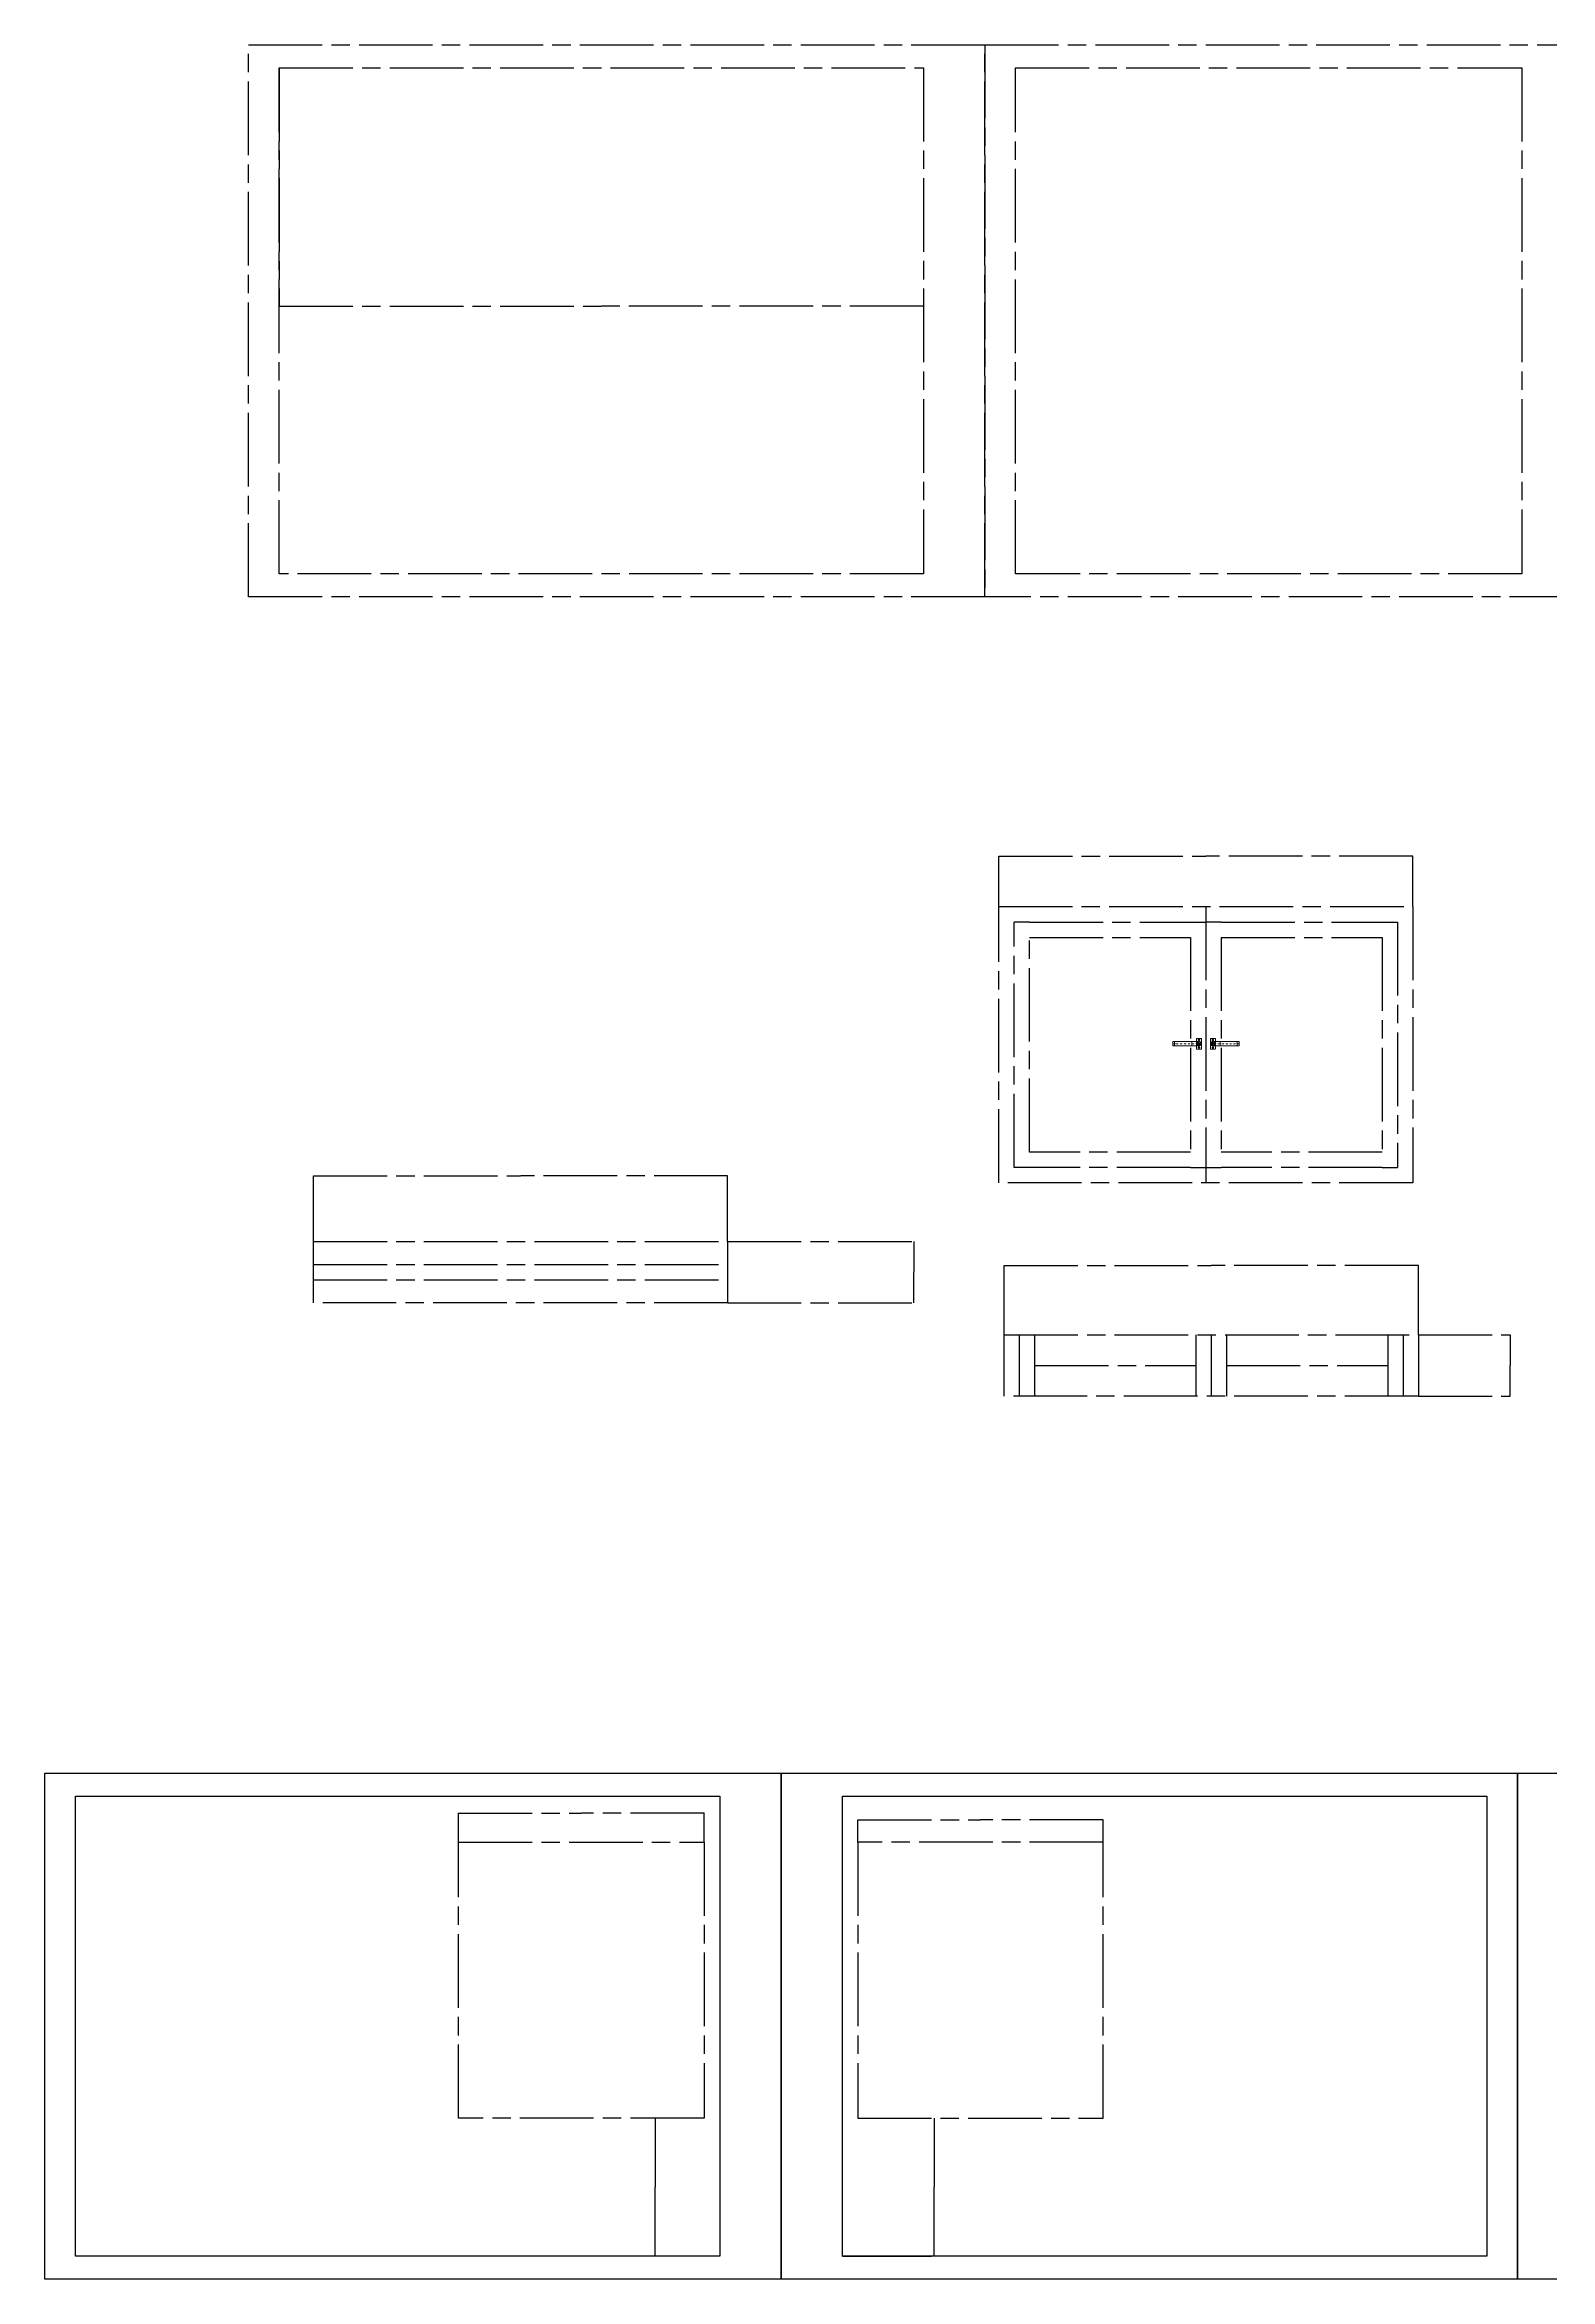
# Model space of a CAD drawing. Header units: inches. Extents: x 4882 to 24082, y 3624 to 18190.
# Drawn here: x 4882 to 14697, y 3624 to 18190 of the extents above; entities that cross this region are included whole.
import ezdxf

# ---------------------------------------------------------------- set-up
doc = ezdxf.new("R2010")
doc.units = ezdxf.units.IN
doc.header["$MEASUREMENT"] = 0
for name, pattern in [('ACAD_ISO08W100', [36, 24, -3, 6, -3]), ('DASHDOT', [25.4, 12.7, -6.35, 0, -6.35]), ('DASHED', [70, 50, -20]), ('HIDDEN2', [4.762499999999999, 3.175, -1.5875])]:
    doc.linetypes.add(name, pattern=pattern)
doc.layers.add('104', color=1, linetype='DASHED', lineweight=0)
doc.styles.get("Standard").update_dxf_attribs({"font": 'arial.ttf'})
doc.dimstyles.get("Standard").update_dxf_attribs({"dimtxt": 0.18, "dimasz": 0.18, "dimexe": 0.18, "dimexo": 0.0625, "dimgap": 0.09, "dimtad": 0, "dimtih": 1, "dimtoh": 1, "dimdec": 4, "dimzin": 0, "dimdsep": 46, "dimtxsty": 'Standard', "dimcen": 0.09, "dimadec": 0, "dimazin": 0, "dimtfac": 1, "dimtdec": 4, "dimtofl": 0, "dimtmove": 0, "dimatfit": 3, "dimfxl": 1, "dimtolj": 1, "dimtzin": 0, "dimarcsym": 0})

# ---------------------------------------------------------------- blocks, each defined once
blk = doc.blocks.new('*D76')
at = {"color": 0, "linetype": 'ACAD_ISO08W100', "lineweight": -2, "ltscale": 20, "transparency": 16777216}
for p, q in [((6411.044365850335, 18040.11228521189), (6411.044365850335, 16484.49478521189)), ((10611.04436585034, 18040.11228521189), (10611.04436585034, 16484.49478521189)), ((6411.224365850336, 16484.67478521189), (8510.36764688717, 16484.67478521189)), ((10610.86436585034, 16484.67478521189), (8511.7210848135, 16484.67478521189))]:
    blk.add_line(p, q, dxfattribs=at)
at = {"color": 0, "linetype": 'ACAD_ISO08W100', "ltscale": 20, "transparency": 16777216}
for points in [[(6411.224365850336, 16484.70478521189), (6411.224365850336, 16484.64478521189), (6411.044365850335, 16484.67478521189)], [(10610.86436585034, 16484.70478521189), (10610.86436585034, 16484.64478521189), (10611.04436585034, 16484.67478521189)]]:
    blk.add_solid(points, dxfattribs=at)
at = {"color": 0, "linetype": 'ACAD_ISO08W100', "ltscale": 20, "transparency": 16777216, "insert": (8511.044365850335, 16484.67478521189), "char_height": 0.18, "attachment_point": 5}
blk.add_mtext('\\A1;4200.0000', dxfattribs=at)
blk = doc.blocks.new('*D85')
at = {"color": 0, "linetype": 'ACAD_ISO08W100', "lineweight": -2, "ltscale": 20, "transparency": 16777216}
for p, q in [((10182.10686585034, 4673.674785211895), (10680.22436585162, 4673.674785211896)), ((10680.04436585162, 4673.494785211896), (10680.04436585162, 4223.856688349685)), ((10680.04436585162, 3773.854785211895), (10680.04436585162, 4223.492882074105)), ((10182.10686585034, 3773.674785211895), (10680.22436585162, 3773.674785211895))]:
    blk.add_line(p, q, dxfattribs=at)
at = {"color": 0, "linetype": 'ACAD_ISO08W100', "ltscale": 20, "transparency": 16777216}
for points in [[(10680.01436585162, 4673.494785211896), (10680.07436585162, 4673.494785211896), (10680.04436585162, 4673.674785211896)], [(10680.01436585162, 3773.854785211895), (10680.07436585162, 3773.854785211895), (10680.04436585162, 3773.674785211895)]]:
    blk.add_solid(points, dxfattribs=at)
at = {"color": 0, "linetype": 'ACAD_ISO08W100', "ltscale": 20, "transparency": 16777216, "insert": (10680.04436585162, 4223.674785211891), "char_height": 0.18, "attachment_point": 5}
blk.add_mtext('\\A1;900.0000', dxfattribs=at)
blk = doc.blocks.new('*D86')
at = {"color": 0, "linetype": 'ACAD_ISO08W100', "lineweight": -2, "ltscale": 20, "transparency": 16777216}
for p, q in [((9179.98186585034, 4673.674785211895), (8860.364365851501, 4673.674785211895)), ((8860.544365851501, 4673.494785211895), (8860.544365851501, 4223.856688349685)), ((8860.544365851503, 3773.854785211895), (8860.544365851501, 4223.492882074105)), ((9179.98186585034, 3773.674785211895), (8860.364365851503, 3773.674785211895))]:
    blk.add_line(p, q, dxfattribs=at)
at = {"color": 0, "linetype": 'ACAD_ISO08W100', "ltscale": 20, "transparency": 16777216}
for points in [[(8860.5143658515, 4673.494785211895), (8860.574365851502, 4673.494785211895), (8860.544365851501, 4673.674785211895)], [(8860.514365851503, 3773.854785211895), (8860.574365851504, 3773.854785211895), (8860.544365851503, 3773.674785211895)]]:
    blk.add_solid(points, dxfattribs=at)
at = {"color": 0, "linetype": 'ACAD_ISO08W100', "ltscale": 20, "transparency": 16777216, "insert": (8860.544365851501, 4223.674785211892), "char_height": 0.18, "attachment_point": 5}
blk.add_mtext('\\A1;900.0000', dxfattribs=at)
blk = doc.blocks.new('*D87')
at = {"color": 0, "linetype": 'ACAD_ISO08W100', "lineweight": -2, "ltscale": 20, "transparency": 16777216}
for p, q in [((7580.044365850335, 6473.737285211893), (7580.044365850335, 6663.354785211894)), ((7580.224365850336, 6663.174785211893), (8379.379741020868, 6663.174785211893)), ((9179.864365850335, 6663.174785211893), (8380.708990679803, 6663.174785211893)), ((9180.044365850335, 6473.737285211893), (9180.044365850335, 6663.354785211894))]:
    blk.add_line(p, q, dxfattribs=at)
at = {"color": 0, "linetype": 'ACAD_ISO08W100', "ltscale": 20, "transparency": 16777216}
for points in [[(7580.224365850336, 6663.204785211893), (7580.224365850336, 6663.144785211894), (7580.044365850335, 6663.174785211893)], [(9179.864365850335, 6663.204785211893), (9179.864365850335, 6663.144785211894), (9180.044365850335, 6663.174785211893)]]:
    blk.add_solid(points, dxfattribs=at)
at = {"color": 0, "linetype": 'ACAD_ISO08W100', "ltscale": 20, "transparency": 16777216, "insert": (8380.044365850335, 6663.174785211893), "char_height": 0.18, "attachment_point": 5}
blk.add_mtext('\\A1;1600.0000', dxfattribs=at)
blk = doc.blocks.new('*D88')
at = {"color": 0, "linetype": 'ACAD_ISO08W100', "lineweight": -2, "ltscale": 20, "transparency": 16777216}
for p, q in [((10182.04436585034, 6473.737285211893), (10182.04436585034, 6619.854785211894)), ((10182.22436585034, 6619.674785211893), (10981.37974102087, 6619.674785211893)), ((11781.86436585034, 6619.674785211893), (10982.7089906798, 6619.674785211893)), ((11782.04436585034, 6473.737285211893), (11782.04436585034, 6619.854785211894))]:
    blk.add_line(p, q, dxfattribs=at)
at = {"color": 0, "linetype": 'ACAD_ISO08W100', "ltscale": 20, "transparency": 16777216}
for points in [[(10182.22436585034, 6619.704785211893), (10182.22436585034, 6619.644785211894), (10182.04436585034, 6619.674785211893)], [(11781.86436585034, 6619.704785211893), (11781.86436585034, 6619.644785211894), (11782.04436585034, 6619.674785211893)]]:
    blk.add_solid(points, dxfattribs=at)
at = {"color": 0, "linetype": 'ACAD_ISO08W100', "ltscale": 20, "transparency": 16777216, "insert": (10982.04436585034, 6619.674785211893), "char_height": 0.18, "attachment_point": 5}
blk.add_mtext('\\A1;1600.0000', dxfattribs=at)
blk = doc.blocks.new('*D91')
at = {"color": 0, "linetype": 'ACAD_ISO08W100', "lineweight": -2, "ltscale": 20, "transparency": 16777216}
for p, q in [((11101.06551638122, 12571.41800164692), (11101.06551638122, 12900.53550164692)), ((11101.24551638122, 12900.35550164692), (12450.39088473047, 12900.35550164692)), ((13800.88551638122, 12900.35550164692), (12451.74014803197, 12900.35550164692)), ((13801.06551638122, 12571.41800164692), (13801.06551638122, 12900.53550164692))]:
    blk.add_line(p, q, dxfattribs=at)
at = {"color": 0, "linetype": 'ACAD_ISO08W100', "ltscale": 20, "transparency": 16777216}
for points in [[(11101.24551638122, 12900.38550164692), (11101.24551638122, 12900.32550164692), (11101.06551638122, 12900.35550164692)], [(13800.88551638122, 12900.38550164692), (13800.88551638122, 12900.32550164692), (13801.06551638122, 12900.35550164692)]]:
    blk.add_solid(points, dxfattribs=at)
at = {"color": 0, "linetype": 'ACAD_ISO08W100', "ltscale": 20, "transparency": 16777216, "insert": (12451.06551638122, 12900.35550164692), "char_height": 0.18, "attachment_point": 5}
blk.add_mtext('\\A1;2700.0000', dxfattribs=at)
blk = doc.blocks.new('*D92')
at = {"color": 0, "linetype": 'ACAD_ISO08W100', "lineweight": -2, "ltscale": 20, "transparency": 16777216}
for p, q in [((9334.128016381223, 10387.85550164692), (10547.74551638262, 10387.85550164692)), ((10547.56551638262, 10387.67550164692), (10547.56551638262, 10188.03740478471)), ((10547.56551638262, 9988.035501646922), (10547.56551638262, 10187.67359850913)), ((9334.128016381223, 9987.855501646922), (10547.74551638262, 9987.855501646922))]:
    blk.add_line(p, q, dxfattribs=at)
at = {"color": 0, "linetype": 'ACAD_ISO08W100', "ltscale": 20, "transparency": 16777216}
for points in [[(10547.53551638262, 10387.67550164692), (10547.59551638262, 10387.67550164692), (10547.56551638262, 10387.85550164692)], [(10547.53551638262, 9988.035501646922), (10547.59551638262, 9988.035501646922), (10547.56551638262, 9987.855501646922)]]:
    blk.add_solid(points, dxfattribs=at)
at = {"color": 0, "linetype": 'ACAD_ISO08W100', "ltscale": 20, "transparency": 16777216, "insert": (10547.56551638262, 10187.85550164692), "char_height": 0.18, "attachment_point": 5}
blk.add_mtext('\\A1;400.0000', dxfattribs=at)
blk = doc.blocks.new('*D93')
at = {"color": 0, "linetype": 'ACAD_ISO08W100', "lineweight": -2, "ltscale": 20, "transparency": 16777216}
for p, q in [((6634.065516381219, 10387.91800164692), (6634.065516381219, 10817.53550164692)), ((6634.245516381219, 10817.35550164692), (7983.390884730468, 10817.35550164692)), ((9333.885516381219, 10817.35550164692), (7984.74014803197, 10817.35550164692)), ((9334.065516381219, 10387.91800164692), (9334.065516381219, 10817.53550164692))]:
    blk.add_line(p, q, dxfattribs=at)
at = {"color": 0, "linetype": 'ACAD_ISO08W100', "ltscale": 20, "transparency": 16777216}
for points in [[(6634.245516381219, 10817.38550164692), (6634.245516381219, 10817.32550164692), (6634.065516381219, 10817.35550164692)], [(9333.885516381219, 10817.38550164692), (9333.885516381219, 10817.32550164692), (9334.065516381219, 10817.35550164692)]]:
    blk.add_solid(points, dxfattribs=at)
at = {"color": 0, "linetype": 'ACAD_ISO08W100', "ltscale": 20, "transparency": 16777216, "insert": (7984.065516381219, 10817.35550164692), "char_height": 0.18, "attachment_point": 5}
blk.add_mtext('\\A1;2700.0000', dxfattribs=at)
blk = doc.blocks.new('*D79')
at = {"color": 0, "linetype": 'ACAD_ISO08W100', "lineweight": -2, "ltscale": 20, "transparency": 16777216}
for p, q in [((11136.56551638122, 9780.418001646918), (11136.56551638122, 10231.53550164692)), ((11136.74551638122, 10231.35550164692), (12485.89088473047, 10231.35550164692)), ((13836.38551638122, 10231.35550164692), (12487.24014803197, 10231.35550164692)), ((13836.56551638122, 9780.418001646918), (13836.56551638122, 10231.53550164692))]:
    blk.add_line(p, q, dxfattribs=at)
at = {"color": 0, "linetype": 'ACAD_ISO08W100', "ltscale": 20, "transparency": 16777216}
for points in [[(11136.74551638122, 10231.38550164692), (11136.74551638122, 10231.32550164692), (11136.56551638122, 10231.35550164692)], [(13836.38551638122, 10231.38550164692), (13836.38551638122, 10231.32550164692), (13836.56551638122, 10231.35550164692)]]:
    blk.add_solid(points, dxfattribs=at)
at = {"color": 0, "linetype": 'ACAD_ISO08W100', "ltscale": 20, "transparency": 16777216, "insert": (12486.56551638122, 10231.35550164692), "char_height": 0.18, "attachment_point": 5}
blk.add_mtext('\\A1;2700.0000', dxfattribs=at)
blk = doc.blocks.new('*D80')
at = {"color": 0, "linetype": 'ACAD_ISO08W100', "lineweight": -2, "ltscale": 20, "transparency": 16777216}
for p, q in [((13836.62801638123, 9780.355501646922), (14435.74551638239, 9780.355501646922)), ((14435.56551638239, 9780.175501646921), (14435.56551638239, 9580.53740478471)), ((14435.56551638239, 9380.535501646922), (14435.56551638239, 9580.173598509133)), ((13836.62801638123, 9380.355501646922), (14435.74551638239, 9380.355501646922))]:
    blk.add_line(p, q, dxfattribs=at)
at = {"color": 0, "linetype": 'ACAD_ISO08W100', "ltscale": 20, "transparency": 16777216}
for points in [[(14435.53551638239, 9780.175501646921), (14435.59551638239, 9780.175501646921), (14435.56551638239, 9780.355501646922)], [(14435.53551638239, 9380.535501646922), (14435.59551638239, 9380.535501646922), (14435.56551638239, 9380.355501646922)]]:
    blk.add_solid(points, dxfattribs=at)
at = {"color": 0, "linetype": 'ACAD_ISO08W100', "ltscale": 20, "transparency": 16777216, "insert": (14435.56551638239, 9580.355501646916), "char_height": 0.18, "attachment_point": 5}
blk.add_mtext('\\A1;400.0000', dxfattribs=at)

msp = doc.modelspace()

# ---------------------------------------------------------------- linework, layer by layer
at = {"color": 7, "linetype": 'ACAD_ISO08W100', "ltscale": 20}
for p, q in [((6211.044365850335, 14590.17478521189), (6211.044365850335, 18190.17478521189)), ((6211.044365850335, 18190.17478521189), (11011.04436585034, 18190.17478521189)), ((11011.04436585034, 18190.17478521189), (11011.04436585034, 14590.17478521189)), ((11011.04436585034, 14590.17478521189), (11011.04436585034, 18190.17478521189)), ((11011.04436585034, 18190.17478521189), (14911.04436585034, 18190.17478521189)), ((6411.044365850335, 14740.17478521189), (6411.044365850335, 18040.17478521189)), ((6411.044365850335, 18040.17478521189), (10611.04436585034, 18040.17478521189)), ((10611.04436585034, 18040.17478521189), (10611.04436585034, 14740.17478521189)), ((11211.04436585034, 14740.17478521189), (11211.04436585034, 18040.17478521189)), ((11211.04436585034, 18040.17478521189), (14511.04436585034, 18040.17478521189)), ((14511.04436585034, 18040.17478521189), (14511.04436585034, 14740.17478521189)), ((10611.04436585034, 14740.17478521189), (6411.044365850335, 14740.17478521189)), ((14511.04436585034, 14740.17478521189), (11211.04436585034, 14740.17478521189)), ((11011.04436585034, 14590.17478521189), (6211.044365850335, 14590.17478521189)), ((14911.04436585034, 14590.17478521189), (11011.04436585034, 14590.17478521189)), ((11101.06551638122, 12571.35550164692), (12451.06551638122, 12571.35550164692)), ((11101.06551638122, 10771.35550164692), (11101.06551638122, 12571.35550164692)), ((11101.06551638122, 12571.35550164692), (13801.06551638122, 12571.35550164692)), ((12451.06551638122, 12571.35550164692), (12451.06551638122, 10771.35550164692)), ((13801.06551638122, 12571.35550164692), (13801.06551638122, 10771.35550164692)), ((11201.06551638122, 10871.35550164692), (11201.06551638122, 12471.35550164692)), ((11301.06551638122, 12471.35550164692), (12351.06551638122, 12471.35550164692)), ((12551.06551638122, 12471.35550164692), (13601.06551638122, 12471.35550164692)), ((13701.06551638122, 12471.35550164692), (13701.06551638122, 10871.35550164692)), ((11301.06551638122, 10971.35550164692), (11301.06551638122, 12371.35550164692)), ((11301.06551638122, 12371.35550164692), (12351.06551638122, 12371.35550164692)), ((12351.06551638122, 12371.35550164692), (12351.06551638122, 10971.35550164692)), ((12551.06551638122, 12371.35550164692), (12551.06551638122, 10971.35550164692)), ((12551.06551638122, 12371.35550164692), (13601.06551638122, 12371.35550164692)), ((13601.06551638122, 12371.35550164692), (13601.06551638122, 10971.35550164692)), ((12351.06551638122, 10971.35550164692), (11301.06551638122, 10971.35550164692)), ((13601.06551638122, 10971.35550164692), (12551.06551638122, 10971.35550164692)), ((12351.06551638122, 10871.35550164692), (11301.06551638122, 10871.35550164692)), ((13601.06551638122, 10871.35550164692), (12551.06551638122, 10871.35550164692)), ((13801.06551638122, 10771.35550164692), (11101.06551638122, 10771.35550164692)), ((6634.065516381219, 9987.855501646918), (6634.065516381219, 10387.85550164692)), ((6634.065516381219, 10387.85550164692), (9334.065516381219, 10387.85550164692)), ((9334.065516381219, 10387.85550164692), (9334.065516381219, 9987.855501646918)), ((6634.065516381219, 10237.85550164692), (9334.065516381219, 10237.85550164692)), ((6634.065516381219, 10137.85550164692), (9334.065516381219, 10137.85550164692)), ((9334.065516381219, 9987.855501646918), (6634.065516381219, 9987.855501646918)), ((11136.56551638122, 9380.355501646918), (11136.56551638122, 9780.355501646918)), ((11136.56551638122, 9780.355501646918), (13836.56551638122, 9780.355501646918)), ((11136.56551638122, 9780.355501646918), (12486.56551638122, 9780.355501646918)), ((11236.56551638122, 9380.355501646918), (11236.56551638122, 9780.355501646918)), ((11336.56551638122, 9380.355501646918), (11336.56551638122, 9780.355501646918)), ((12386.56551638122, 9780.355501646918), (12386.56551638122, 9380.355501646918)), ((12486.56551638122, 9780.355501646918), (12486.56551638122, 9380.355501646918)), ((12586.56551638122, 9780.355501646918), (12586.56551638122, 9380.355501646918)), ((13636.56551638122, 9780.355501646918), (13636.56551638122, 9380.355501646918)), ((13736.56551638122, 9780.355501646918), (13736.56551638122, 9380.355501646918)), ((13836.56551638122, 9780.355501646918), (13836.56551638122, 9380.355501646918)), ((11336.56551638122, 9580.355501646918), (12386.56551638122, 9580.355501646918)), ((12586.56551638122, 9580.355501646918), (13636.56551638122, 9580.355501646918)), ((13836.56551638122, 9380.355501646918), (11136.56551638122, 9380.355501646918)), ((7580.044365850335, 4673.674785211893), (7580.044365850335, 6473.674785211893)), ((7580.044365850335, 6473.674785211893), (9180.044365850335, 6473.674785211893)), ((9180.044365850335, 6473.674785211893), (9180.044365850335, 4673.674785211893)), ((11782.04436585034, 6473.674785211893), (10182.04436585034, 6473.674785211893)), ((10182.04436585034, 6473.674785211893), (10182.04436585034, 4673.674785211893)), ((11782.04436585034, 4673.674785211893), (11782.04436585034, 6473.674785211893)), ((9180.044365850335, 4673.674785211893), (7580.044365850335, 4673.674785211893)), ((10182.04436585034, 4673.674785211893), (11782.04436585034, 4673.674785211893)), ((9282.044365850335, 3773.674785211893), (9180.044365850335, 3773.674785211893)), ((10082.04436585034, 3773.674785211893), (10182.04436585034, 3773.674785211893))]:
    msp.add_line(p, q, dxfattribs=at)
at = {"color": 7, "ltscale": 20}
for p, q in [((11301.06551638122, 12471.35550164692), (11201.06551638122, 12471.35550164692)), ((12351.06551638122, 12471.35550164692), (12451.06551638122, 12471.35550164692)), ((12551.06551638122, 12471.35550164692), (12451.06551638122, 12471.35550164692)), ((13601.06551638122, 12471.35550164692), (13701.06551638122, 12471.35550164692)), ((11301.06551638122, 10871.35550164692), (11201.06551638122, 10871.35550164692)), ((12351.06551638122, 10871.35550164692), (12451.06551638122, 10871.35550164692)), ((12451.06551638122, 10871.35550164692), (12551.06551638122, 10871.35550164692)), ((13601.06551638122, 10871.35550164692), (13701.06551638122, 10871.35550164692)), ((4882.044365850335, 3623.674785211893), (4882.044365850335, 6923.674785211893)), ((4882.044365850335, 6923.674785211893), (9682.044365850335, 6923.674785211893)), ((9682.044365850335, 6923.674785211893), (9682.044365850335, 3623.674785211893)), ((9682.044365850335, 3623.674785211893), (9682.044365850335, 6923.674785211893)), ((9682.044365850335, 6923.674785211893), (14482.04436585034, 6923.674785211893)), ((14482.04436585034, 6923.674785211893), (14482.04436585034, 3623.674785211893)), ((14482.04436585034, 3623.674785211893), (14482.04436585034, 6923.674785211893)), ((14482.04436585034, 6923.674785211893), (19282.04436585034, 6923.674785211893)), ((5082.044365850335, 3773.674785211893), (5082.044365850335, 6773.674785211893)), ((5082.044365850335, 6773.674785211893), (9282.044365850335, 6773.674785211893)), ((9282.044365850335, 6773.674785211893), (9282.044365850335, 3773.674785211893)), ((10082.04436585034, 3773.674785211893), (10082.04436585034, 6773.674785211893)), ((10082.04436585034, 6773.674785211893), (14282.04436585034, 6773.674785211893)), ((14282.04436585034, 6773.674785211893), (14282.04436585034, 3773.674785211893)), ((9282.044365850335, 3773.674785211893), (5082.044365850335, 3773.674785211893)), ((14282.04436585034, 3773.674785211893), (10082.04436585034, 3773.674785211893)), ((9682.044365850335, 3623.674785211893), (4882.044365850335, 3623.674785211893)), ((9682.044365850335, 3623.674785211893), (9576.044365850335, 3623.674785211893)), ((14482.04436585034, 3623.674785211893), (9682.044365850335, 3623.674785211893)), ((14482.04436585034, 3623.674785211893), (9682.044365850335, 3623.674785211893)), ((14482.04436585034, 3623.674785211893), (14376.04436585034, 3623.674785211893)), ((19282.04436585034, 3623.674785211893), (14482.04436585034, 3623.674785211893))]:
    msp.add_line(p, q, dxfattribs=at)
at = {"color": 7, "linetype": 'ACAD_ISO08W100', "ltscale": 20}
for points in [[(6411.044365850335, 18040.17478521189), (10611.04436585034, 18040.17478521189), (10611.04436585034, 14740.17478521189), (6411.044365850335, 14740.17478521189)], [(11211.04436585034, 18040.17478521189), (14511.04436585034, 18040.17478521189), (14511.04436585034, 14740.17478521189), (11211.04436585034, 14740.17478521189)], [(11101.06551638122, 12571.35550164692), (13801.06551638122, 12571.35550164692), (13801.06551638122, 10771.35550164692), (11101.06551638122, 10771.35550164692)], [(6634.065516381219, 10387.85550164692), (9334.065516381219, 10387.85550164692), (9334.065516381219, 9987.855501646918), (6634.065516381219, 9987.855501646918)], [(11136.56551638122, 9780.355501646918), (13836.56551638122, 9780.355501646918), (13836.56551638122, 9380.355501646918), (11136.56551638122, 9380.355501646918)]]:
    msp.add_lwpolyline(points, close=True, dxfattribs=at)
at = {"layer": '104', "color": 1, "linetype": 'DASHDOT', "lineweight": 0}
for p, q in [((12424.31551638122, 11677.85550164692), (12233.31551638122, 11677.85550164692)), ((12413.31438599846, 11702.85550164692), (12398.91159146202, 11702.85550164692)), ((12406.31551638122, 11714.85550164692), (12406.31551638122, 11641.85550164692)), ((12479.06551638122, 11677.85550164692), (12670.06551638122, 11677.85550164692)), ((12490.06664676398, 11702.85550164692), (12504.46944130042, 11702.85550164692)), ((12497.06551638122, 11714.85550164692), (12497.06551638122, 11641.85550164692)), ((12412.89077439443, 11652.85550164692), (12398.74214682034, 11652.85550164692)), ((12490.49025836801, 11652.85550164692), (12504.6388859421, 11652.85550164692))]:
    msp.add_line(p, q, dxfattribs=at)
at = {"layer": '104', "color": 7, "linetype": 'Continuous', "lineweight": 0}
for p, q in [((12235.01589386554, 11666.35550164692), (12235.01589386554, 11689.35550164692)), ((12237.01589386554, 11691.35550164692), (12406.31551638122, 11691.35550164692)), ((12406.31551638122, 11664.35550164692), (12237.01589386554, 11664.35550164692)), ((12390.06551638122, 11691.35550164692), (12390.06551638122, 11710.35550164692)), ((12390.06551638122, 11645.35550164692), (12390.06551638122, 11664.35550164692)), ((12392.56551638122, 11712.85550164692), (12420.06551638122, 11712.85550164692)), ((12395.81589386582, 11666.35550164692), (12395.81589386582, 11689.35550164692)), ((12422.56551638122, 11710.35550164692), (12422.56551638122, 11645.35550164692)), ((12480.81551638122, 11710.35550164692), (12480.81551638122, 11645.35550164692)), ((12510.81551638122, 11712.85550164692), (12483.31551638122, 11712.85550164692)), ((12666.3651388969, 11691.35550164692), (12497.06551638122, 11691.35550164692)), ((12497.06551638122, 11664.35550164692), (12666.3651388969, 11664.35550164692)), ((12507.56513889662, 11666.35550164692), (12507.56513889662, 11689.35550164692)), ((12513.31551638122, 11691.35550164692), (12513.31551638122, 11710.35550164692)), ((12513.31551638122, 11645.35550164692), (12513.31551638122, 11664.35550164692)), ((12668.3651388969, 11666.35550164692), (12668.3651388969, 11689.35550164692)), ((12420.06551638122, 11642.85550164692), (12392.56551638122, 11642.85550164692)), ((12483.31551638122, 11642.85550164692), (12510.81551638122, 11642.85550164692))]:
    msp.add_line(p, q, dxfattribs=at)
at = {"layer": '104', "color": 1, "linetype": 'HIDDEN2', "lineweight": 0}
for p, q in [((12247.01589386589, 11666.35550164692), (12247.01589386589, 11689.35550164692)), ((12358.81589386617, 11666.35550164692), (12358.81589386617, 11689.35550164692)), ((12390.06551638122, 11664.35550164692), (12390.06551638122, 11691.35550164692)), ((12410.81551638122, 11682.35550164692), (12401.81551638122, 11682.35550164692)), ((12401.81551638122, 11682.35550164692), (12401.81551638122, 11673.35550164692)), ((12401.81551638122, 11673.35550164692), (12410.81551638122, 11673.35550164692)), ((12403.22599194029, 11666.31178686656), (12403.21928977074, 11666.3135827006)), ((12404.96841886621, 11706.68270689358), (12404.9585119484, 11706.68270689358)), ((12410.81551638122, 11673.35550164692), (12410.81551638122, 11682.35550164692)), ((12485.5244280722, 11674.75794583325), (12485.5228911903, 11674.76368727982)), ((12492.56551638122, 11673.35550164692), (12492.56551638122, 11682.35550164692)), ((12492.56551638122, 11682.35550164692), (12501.56551638122, 11682.35550164692)), ((12501.56551638122, 11673.35550164692), (12492.56551638122, 11673.35550164692)), ((12498.41261389623, 11706.68270689358), (12498.42252081404, 11706.68270689358)), ((12500.15504082215, 11666.31178686656), (12500.1617429917, 11666.3135827006)), ((12500.62812107596, 11664.57505128514), (12500.62040865833, 11664.57298475642)), ((12501.56551638122, 11682.35550164692), (12501.56551638122, 11673.35550164692)), ((12513.31551638122, 11664.35550164692), (12513.31551638122, 11691.35550164692)), ((12544.56513889627, 11666.35550164692), (12544.56513889627, 11689.35550164692)), ((12656.36513889655, 11666.35550164692), (12656.36513889655, 11689.35550164692))]:
    msp.add_line(p, q, dxfattribs=at)
for centre, radius in [((12406.31551638122, 11677.85550164692), 12), ((12406.31551638122, 11702.85550164692), 5), ((12406.31551638122, 11652.85550164692), 5), ((12406.31551638122, 11702.85550164692), 3), ((12406.31551638122, 11652.85550164692), 3), ((12497.06551638122, 11677.85550164692), 12), ((12497.06551638122, 11702.85550164692), 5), ((12497.06551638122, 11652.85550164692), 5), ((12497.06551638122, 11702.85550164692), 3), ((12497.06551638122, 11652.85550164692), 3)]:
    msp.add_circle(centre, radius, dxfattribs=at)
at = {"layer": '104', "color": 7, "linetype": 'Continuous', "lineweight": 0}
for centre, radius, start, end in [((12237.01589386554, 11689.35550164692), 2, 90, 180), ((12237.01589386554, 11666.35550164692), 2, 180, 270), ((12392.56551638122, 11710.35550164692), 2.5, 90, 180), ((12393.81589386582, 11689.35550164692), 2, 0, 90), ((12393.81589386582, 11666.35550164692), 2, 270, 0), ((12406.31551638122, 11677.85550164692), 14.25, 251.328281938903, 108.671718061097), ((12406.31551638122, 11677.85550164692), 13.5, 270, 90), ((12420.06551638122, 11710.35550164692), 2.5, 0, 90), ((12483.31551638122, 11710.35550164692), 2.5, 90, 180), ((12497.06551638122, 11677.85550164692), 14.25, 71.32828193890305, 288.671718061097), ((12497.06551638122, 11677.85550164692), 13.5, 90, 270), ((12509.56513889662, 11689.35550164692), 2, 90, 180), ((12509.56513889662, 11666.35550164692), 2, 180, 270), ((12510.81551638122, 11710.35550164692), 2.5, 0, 90), ((12666.3651388969, 11689.35550164692), 2, 0, 90), ((12666.3651388969, 11666.35550164692), 2, 270, 0), ((12392.56551638122, 11645.35550164692), 2.5, 180, 270), ((12420.06551638122, 11645.35550164692), 2.5, 270, 0), ((12483.31551638122, 11645.35550164692), 2.5, 180, 270), ((12510.81551638122, 11645.35550164692), 2.5, 270, 0)]:
    msp.add_arc(centre, radius, start, end, dxfattribs=at)
at = {"layer": '104', "color": 1, "linetype": 'HIDDEN2', "lineweight": 0}
for centre, radius, start, end in [((12245.01589386589, 11689.35550164692), 2, 0, 90), ((12245.01589386589, 11666.35550164692), 2, 270, 0), ((12360.81589386617, 11689.35550164692), 2, 90, 180), ((12360.81589386617, 11666.35550164692), 2, 180, 270), ((12406.31551638122, 11677.85550164692), 14.25, 108.671718061097, 251.328281938903), ((12497.06551638122, 11677.85550164692), 14.25, 288.671718061097, 71.32828193890305), ((12542.56513889627, 11689.35550164692), 2, 0, 90), ((12542.56513889627, 11666.35550164692), 2, 270, 0), ((12658.36513889655, 11689.35550164692), 2, 90, 180), ((12658.36513889655, 11666.35550164692), 2, 180, 270)]:
    msp.add_arc(centre, radius, start, end, dxfattribs=at)

# ---------------------------------------------------------------- dimensions: what is measured, and where the dimension line sits
at = {"color": 7, "linetype": 'ACAD_ISO08W100', "ltscale": 20}
for base, p1, p2, picture, middle in [((10611.04436585034, 16484.67478521189), (6411.044365850335, 18040.17478521189), (10611.04436585034, 18040.17478521189), '*D76', (8511.044365850335, 16484.67478521189)), ((13801.06551638122, 12900.35550164692), (11101.06551638122, 12571.35550164692), (13801.06551638122, 12571.35550164692), '*D91', (12451.06551638122, 12900.35550164692)), ((9334.065516381219, 10817.35550164692), (6634.065516381219, 10387.85550164692), (9334.065516381219, 10387.85550164692), '*D93', (7984.065516381219, 10817.35550164692)), ((13836.56551638122, 10231.35550164692), (11136.56551638122, 9780.355501646918), (13836.56551638122, 9780.355501646918), '*D79', (12486.56551638122, 10231.35550164692)), ((9180.044365850335, 6663.174785211893), (7580.044365850335, 6473.674785211893), (9180.044365850335, 6473.674785211893), '*D87', (8380.044365850335, 6663.174785211893)), ((11782.04436585034, 6619.674785211893), (10182.04436585034, 6473.674785211893), (11782.04436585034, 6473.674785211893), '*D88', (10982.04436585034, 6619.674785211893))]:
    dim = msp.add_linear_dim(base=base, p1=p1, p2=p2, dimstyle='Standard', dxfattribs=at)
    dim.commit()
    dim.dimension.update_dxf_attribs({"geometry": picture, "text_midpoint": middle})
for base, p1, p2, picture, middle in [((10547.56551638262, 9987.855501646922), (9334.065516381219, 10387.85550164692), (9334.065516381219, 9987.855501646918), '*D92', (10547.56551638262, 10187.85550164692)), ((14435.56551638239, 9380.355501646922), (13836.56551638122, 9780.355501646918), (13836.56551638122, 9380.355501646918), '*D80', (14435.56551638239, 9580.355501646916)), ((8860.544365851503, 3773.674785211895), (9180.044365850335, 4673.674785211893), (9180.044365850335, 3773.674785211893), '*D86', (8860.544365851501, 4223.674785211892)), ((10680.04436585162, 3773.674785211895), (10182.04436585034, 4673.674785211893), (10182.04436585034, 3773.674785211893), '*D85', (10680.04436585162, 4223.674785211891))]:
    dim = msp.add_linear_dim(base=base, p1=p1, p2=p2, angle=90, dimstyle='Standard', dxfattribs=at)
    dim.commit()
    dim.dimension.update_dxf_attribs({"geometry": picture, "text_midpoint": middle})

doc.saveas('drawing.dxf')
